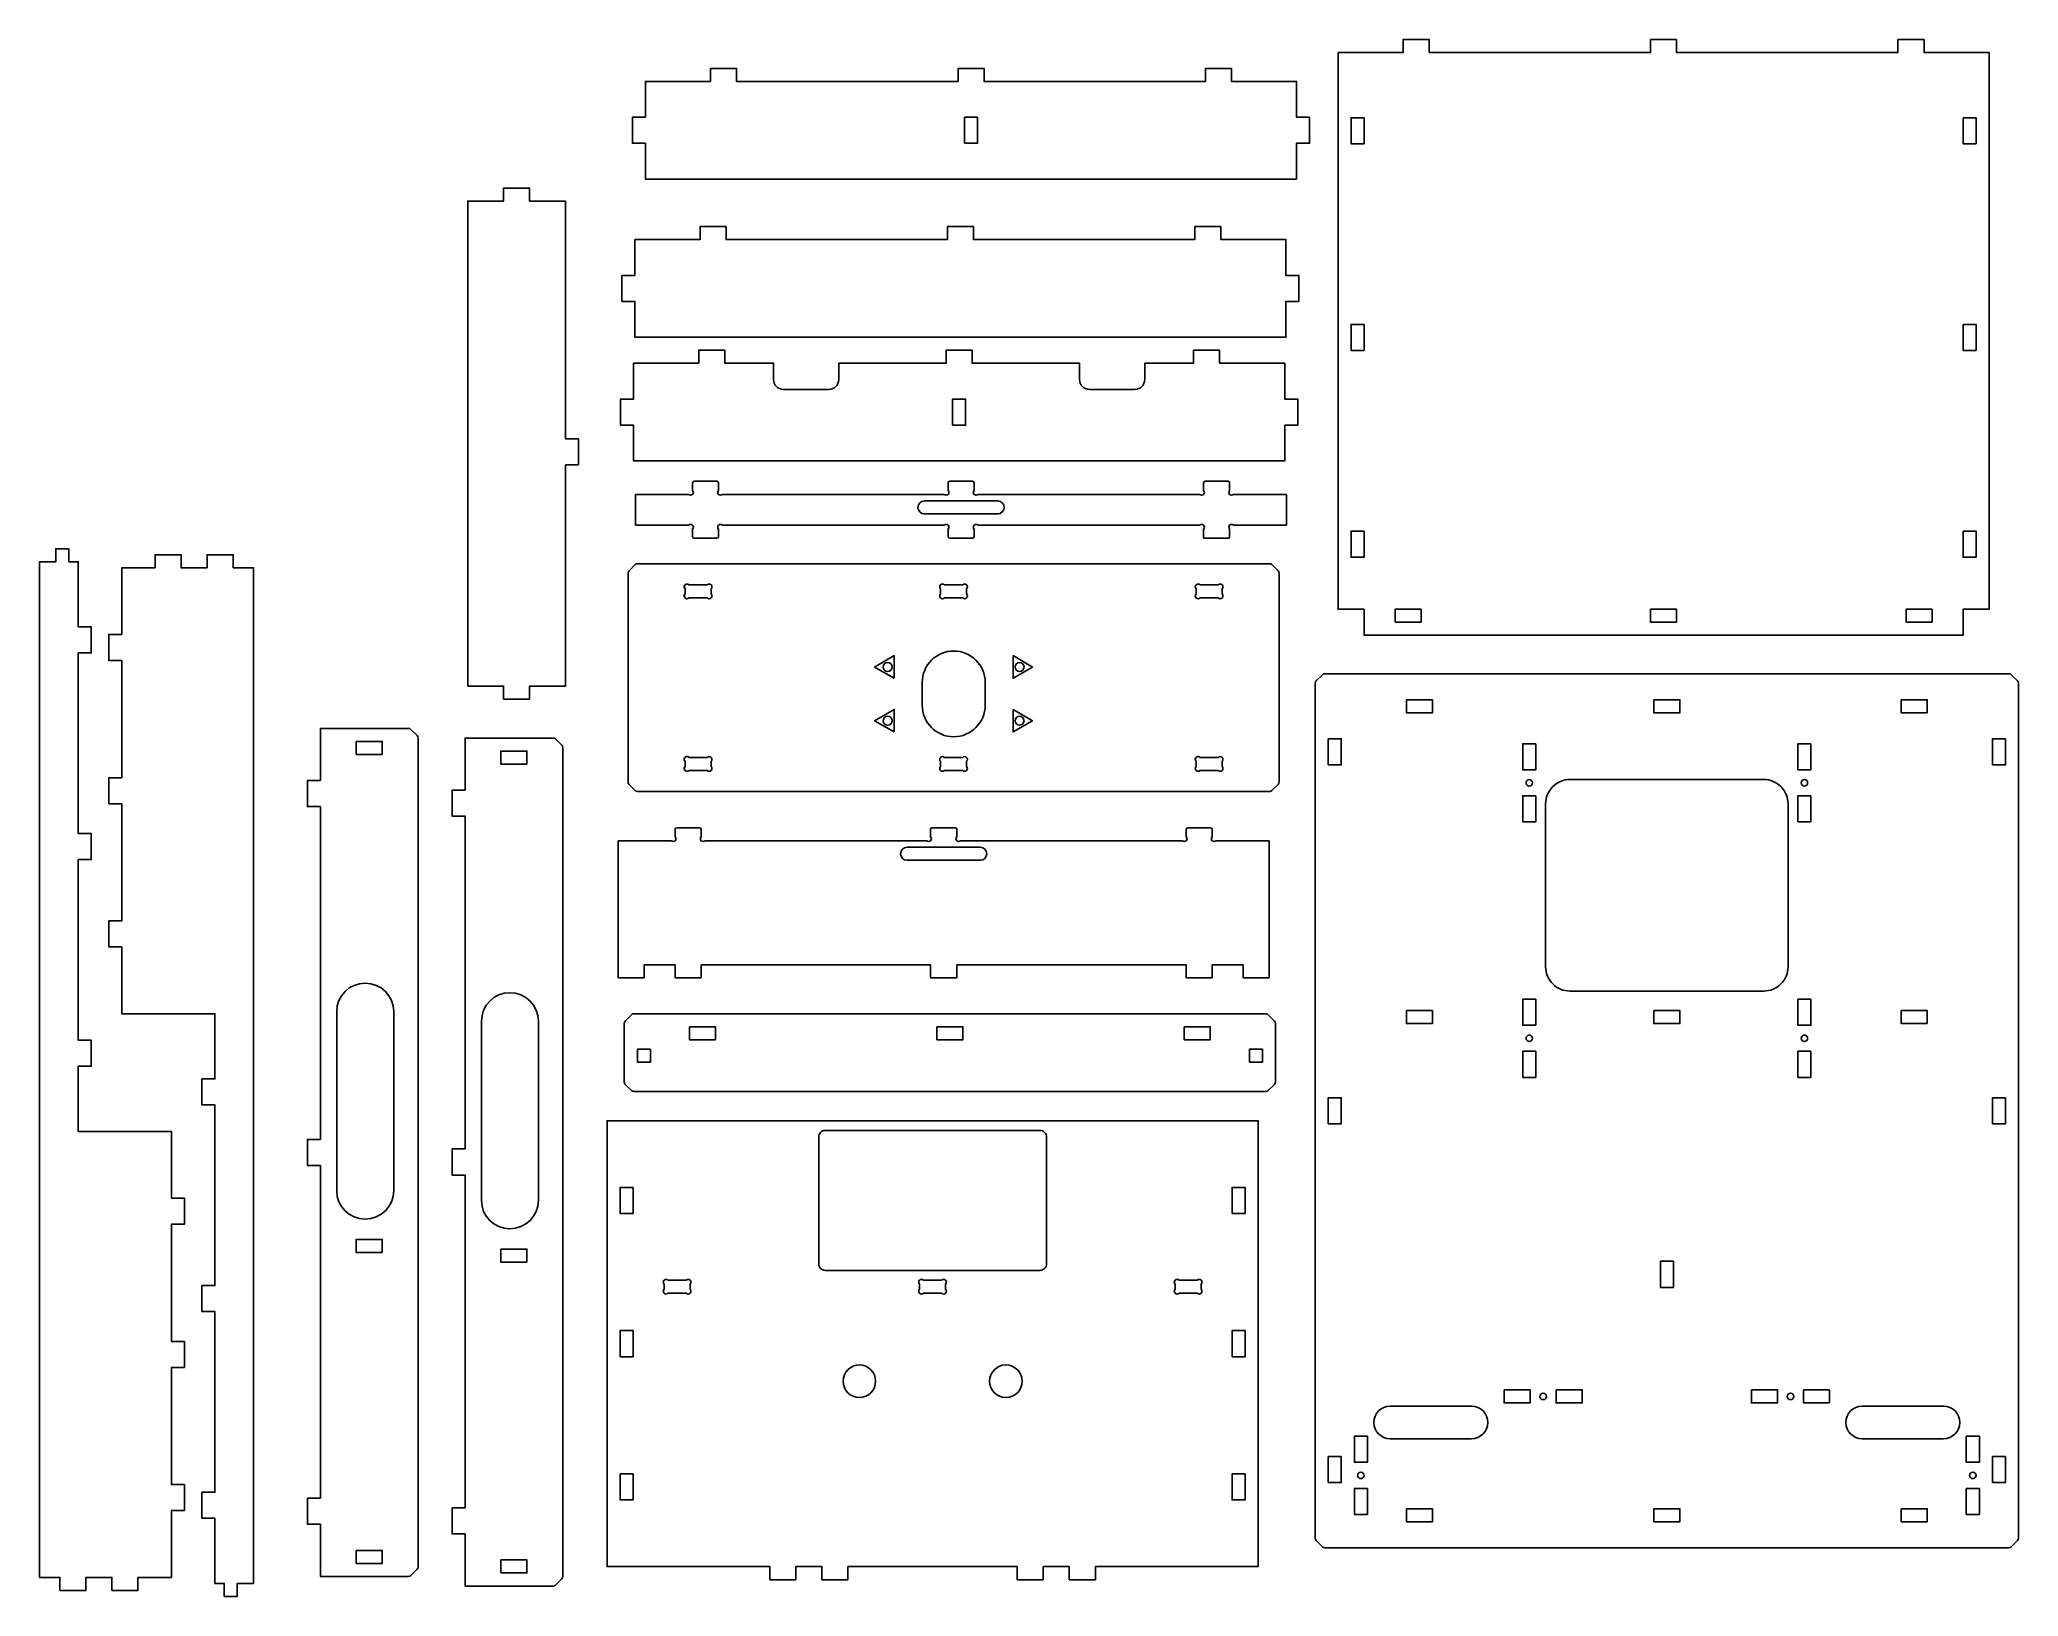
# Model space of a CAD drawing. Header units: millimetres. Extents: x -524 to 692, y -570 to 386.
import ezdxf

# ---------------------------------------------------------------- set-up
doc = ezdxf.new("R2010")
doc.units = ezdxf.units.MM
doc.layers.get('0').update_dxf_attribs({"linetype": 'CONTINUOUS'})

msp = doc.modelspace()

# ---------------------------------------------------------------- linework, layer by layer
for p, q in [((-122.7, 109.5), (-122.7, 114.1)), ((-121.7, 115.1), (-107.7, 115.1)), ((-106.7, 114.1), (-106.7, 109.5)), ((34.3, 109.5), (34.3, 114.1)), ((35.3, 115.1), (49.3, 115.1)), ((50.3, 109.5), (50.3, 114.1)), ((191.3, 114.1), (191.3, 109.5)), ((206.3, 115.1), (192.3, 115.1)), ((207.3, 109.5), (207.3, 114.1)), ((-157.7, 107.1), (-125.1, 107.1)), ((-157.7, 107.1), (-157.7, 88.1)), ((-104.3, 107.1), (31.9, 107.1)), ((188.9, 107.1), (52.7, 107.1)), ((242.3, 107.1), (209.7, 107.1)), ((242.3, 88.1), (242.3, 107.1)), ((-157.7, 88.1), (-125.1, 88.1)), ((-122.7, 85.7), (-122.7, 81.1)), ((-106.7, 81.1), (-106.7, 85.7)), ((-104.3, 88.1), (31.9, 88.1)), ((34.3, 85.7), (34.3, 81.1)), ((50.3, 85.7), (50.3, 81.1)), ((188.9, 88.1), (52.7, 88.1)), ((191.3, 80.1), (191.3, 85.7)), ((207.3, 85.7), (207.3, 80.1)), ((242.3, 88.1), (209.7, 88.1)), ((-121.7, 80.1), (-107.7, 80.1)), ((35.3, 80.1), (49.3, 80.1)), ((207.3, 80.1), (191.3, 80.1)), ((-127.3, 45.9), (-127.3, 49.1)), ((-124.9, 51.5), (-113.7, 51.5)), ((-111.3, 49.1), (-111.3, 45.9)), ((29.7, 45.9), (29.7, 49.1)), ((32.1, 51.5), (43.3, 51.5)), ((45.7, 49.1), (45.7, 45.9)), ((186.7, 49.1), (186.7, 45.9)), ((186.7, 45.9), (186.7, 49.1)), ((200.3, 51.5), (189.1, 51.5)), ((189.1, 51.5), (200.3, 51.5)), ((202.7, 45.9), (202.7, 49.1)), ((202.7, 49.1), (202.7, 45.9)), ((-113.7, 43.5), (-124.9, 43.5)), ((43.3, 43.5), (32.1, 43.5)), ((189.1, 43.5), (200.3, 43.5)), ((200.3, 43.5), (189.1, 43.5)), ((-127.3, -60.1), (-127.3, -56.9)), ((-124.9, -54.5), (-113.7, -54.5)), ((-111.3, -56.9), (-111.3, -60.1)), ((186.7, -56.9), (186.7, -60.1)), ((200.3, -54.5), (189.1, -54.5)), ((202.7, -60.1), (202.7, -56.9)), ((-113.7, -62.5), (-124.9, -62.5)), ((189.1, -62.5), (200.3, -62.5)), ((-168.4, -105.7), (-168.4, -189.9)), ((-135.8, -105.7), (-168.4, -105.7)), ((-133.4, -98.7), (-133.4, -103.3)), ((-132.4, -97.7), (-118.4, -97.7)), ((-117.4, -103.3), (-117.4, -98.7)), ((21.2, -105.7), (-115, -105.7)), ((23.6, -98.7), (23.6, -103.3)), ((38.6, -97.7), (24.6, -97.7)), ((39.6, -98.7), (39.6, -103.3)), ((42, -105.7), (178.2, -105.7)), ((180.6, -103.3), (180.6, -98.7)), ((195.6, -97.7), (181.6, -97.7)), ((196.6, -98.7), (196.6, -103.3)), ((199, -105.7), (231.6, -105.7)), ((231.6, -189.9), (231.6, -105.7)), ((-152.4, -181.9), (-152.4, -189.9)), ((-133.4, -181.9), (-152.4, -181.9)), ((-133.4, -189.9), (-133.4, -181.9)), ((-117.4, -181.9), (-117.4, -189.9)), ((23.6, -181.9), (-117.4, -181.9)), ((23.6, -189.9), (23.6, -181.9)), ((39.6, -181.9), (39.6, -189.9)), ((180.6, -181.9), (39.6, -181.9)), ((180.6, -189.9), (180.6, -181.9)), ((196.6, -181.9), (196.6, -189.9)), ((215.6, -181.9), (196.6, -181.9)), ((215.6, -189.9), (215.6, -181.9)), ((-152.4, -189.9), (-168.4, -189.9)), ((-117.4, -189.9), (-133.4, -189.9)), ((39.6, -189.9), (23.6, -189.9)), ((196.6, -189.9), (180.6, -189.9)), ((231.6, -189.9), (215.6, -189.9)), ((-126.6, -375.7), (-137.8, -375.7)), ((30.4, -375.7), (19.2, -375.7)), ((187.4, -375.7), (176.2, -375.7)), ((-140.2, -378.1), (-140.2, -381.3)), ((-137.8, -383.7), (-126.6, -383.7)), ((-124.2, -381.3), (-124.2, -378.1)), ((16.8, -378.1), (16.8, -381.3)), ((19.2, -383.7), (30.4, -383.7)), ((32.8, -381.3), (32.8, -378.1)), ((173.8, -378.1), (173.8, -381.3)), ((176.2, -383.7), (187.4, -383.7)), ((189.8, -381.3), (189.8, -378.1))]:
    msp.add_line(p, q)
for points in [[(289.9, 36.5), (273.9, 36.5), (273.9, 378.5), (313.9, 378.5), (313.9, 386.5), (329.9, 386.5), (329.9, 378.5), (465.9, 378.5), (465.9, 386.5), (481.9, 386.5), (481.9, 378.5), (617.9, 378.5), (617.9, 386.5), (633.9, 386.5), (633.9, 378.5), (673.9, 378.5), (673.9, 36.5), (657.9, 36.5), (657.9, 20.5), (289.9, 20.5)], [(248.4, 300.8), (-151.6, 300.8), (-151.6, 322.8), (-159.6, 322.8), (-159.6, 338.8), (-151.6, 338.8), (-151.6, 360.8), (-111.6, 360.8), (-111.6, 368.8), (-95.6, 368.8), (-95.6, 360.8), (40.4, 360.8), (40.4, 368.8), (56.4, 368.8), (56.4, 360.8), (192.4, 360.8), (192.4, 368.8), (208.4, 368.8), (208.4, 360.8), (248.4, 360.8), (248.4, 338.8), (256.4, 338.8), (256.4, 322.8), (248.4, 322.8)], [(44.4, 322.8), (44.4, 338.8), (52.4, 338.8), (52.4, 322.8)], [(289.9, 338.5), (289.9, 322.5), (281.9, 322.5), (281.9, 338.5)], [(657.9, 338.5), (665.9, 338.5), (665.9, 322.5), (657.9, 322.5)], [(-200.8, 125.3), (-192.8, 125.3), (-192.8, 141.3), (-200.8, 141.3), (-200.8, 287.3), (-222.8, 287.3), (-222.8, 295.3), (-238.8, 295.3), (-238.8, 287.3), (-260.8, 287.3), (-260.8, -10.7), (-238.8, -10.7), (-238.8, -18.7), (-222.8, -18.7), (-222.8, -10.7), (-200.8, -10.7)], [(-158.1, 263.6), (-118.1, 263.6), (-118.1, 271.6), (-102.1, 271.6), (-102.1, 263.6), (33.9, 263.6), (33.9, 271.6), (49.9, 271.6), (49.9, 263.6), (185.9, 263.6), (185.9, 271.6), (201.9, 271.6), (201.9, 263.6), (241.9, 263.6), (241.9, 241.6), (249.9, 241.6), (249.9, 225.6), (241.9, 225.6), (241.9, 203.6), (-158.1, 203.6), (-158.1, 225.6), (-166.1, 225.6), (-166.1, 241.6), (-158.1, 241.6)], [(289.9, 211.5), (289.9, 195.5), (281.9, 195.5), (281.9, 211.5)], [(657.9, 211.5), (665.9, 211.5), (665.9, 195.5), (657.9, 195.5)], [(37.1, 149.6), (37.1, 165.6), (45.1, 165.6), (45.1, 149.6)], [(-434.9, -325.3), (-442.9, -325.3), (-442.9, -284.3), (-500.1, -284.3), (-500.1, -244.3), (-492.1, -244.3), (-492.1, -228.3), (-500.1, -228.3), (-500.1, -117.3), (-492.1, -117.3), (-492.1, -101.3), (-500.1, -101.3), (-500.1, 9.7), (-492.1, 9.7), (-492.1, 25.7), (-500.1, 25.7), (-500.1, 65.7), (-505.9, 65.7), (-505.9, 73.7), (-513.9, 73.7), (-513.9, 65.7), (-523.9, 65.7), (-523.9, -558.3), (-511.4, -558.3), (-511.4, -566.3), (-495.4, -566.3), (-495.4, -558.3), (-479.4, -558.3), (-479.4, -566.3), (-463.4, -566.3), (-463.4, -558.3), (-442.9, -558.3), (-442.9, -517.3), (-434.9, -517.3), (-434.9, -501.3), (-442.9, -501.3), (-442.9, -429.3), (-434.9, -429.3), (-434.9, -413.3), (-442.9, -413.3), (-442.9, -341.3), (-434.9, -341.3)], [(289.9, 84.5), (289.9, 68.5), (281.9, 68.5), (281.9, 84.5)], [(657.9, 84.5), (665.9, 84.5), (665.9, 68.5), (657.9, 68.5)], [(-481.4, -171), (-473.4, -171), (-473.4, -212), (-416.1, -212), (-416.1, -252), (-424.1, -252), (-424.1, -268), (-416.1, -268), (-416.1, -379), (-424.1, -379), (-424.1, -395), (-416.1, -395), (-416.1, -506), (-424.1, -506), (-424.1, -522), (-416.1, -522), (-416.1, -562), (-410.4, -562), (-410.4, -570), (-402.4, -570), (-402.4, -562), (-392.4, -562), (-392.4, 62), (-404.9, 62), (-404.9, 70), (-420.9, 70), (-420.9, 62), (-436.9, 62), (-436.9, 70), (-452.9, 70), (-452.9, 62), (-473.4, 62), (-473.4, 21), (-481.4, 21), (-481.4, 5), (-473.4, 5), (-473.4, -67), (-481.4, -67), (-481.4, -83), (-473.4, -83), (-473.4, -155), (-481.4, -155)], [(308.9, 28.5), (308.9, 36.5), (324.9, 36.5), (324.9, 28.5)], [(465.9, 28.5), (465.9, 36.5), (481.9, 36.5), (481.9, 28.5)], [(622.9, 28.5), (622.9, 36.5), (638.9, 36.5), (638.9, 28.5)], [(1.2, -5.9), (1.2, 8), (-10.8, 1)], [(74.2, 8), (74.2, -5.9), (86.2, 1)], [(315.9, -19.1), (331.9, -19.1), (331.9, -27.1), (315.9, -27.1)], [(467.9, -19.1), (483.9, -19.1), (483.9, -27.1), (467.9, -27.1)], [(635.9, -27.1), (619.9, -27.1), (619.9, -19.1), (635.9, -19.1)], [(1.2, -38.9), (1.2, -25), (-10.8, -32)], [(74.2, -25), (74.2, -38.9), (86.2, -32)], [(-313.3, -52.7), (-329.3, -52.7), (-329.3, -44.7), (-313.3, -44.7)], [(267.9, -59.1), (267.9, -43.1), (275.9, -43.1), (275.9, -59.1)], [(395.4, -46.1), (395.4, -62.1), (387.4, -62.1), (387.4, -46.1)], [(564.4, -46.1), (564.4, -62.1), (556.4, -62.1), (556.4, -46.1)], [(675.9, -59.1), (675.9, -43.1), (683.9, -43.1), (683.9, -59.1)], [(-224.4, -58.6), (-240.4, -58.6), (-240.4, -50.6), (-224.4, -50.6)], [(395.4, -78.1), (395.4, -94.1), (387.4, -94.1), (387.4, -78.1)], [(564.4, -78.1), (564.4, -94.1), (556.4, -94.1), (556.4, -78.1)], [(395.4, -203.1), (395.4, -219.1), (387.4, -219.1), (387.4, -203.1)], [(564.4, -203.1), (564.4, -219.1), (556.4, -219.1), (556.4, -203.1)], [(315.9, -210.1), (331.9, -210.1), (331.9, -218.1), (315.9, -218.1)], [(467.9, -210.1), (483.9, -210.1), (483.9, -218.1), (467.9, -218.1)], [(635.9, -218.1), (619.9, -218.1), (619.9, -210.1), (635.9, -210.1)], [(-124.6, -220), (-108.6, -220), (-108.6, -228), (-124.6, -228)], [(27.4, -220), (43.4, -220), (43.4, -228), (27.4, -228)], [(179.4, -220), (195.4, -220), (195.4, -228), (179.4, -228)], [(-156.6, -241.8), (-156.6, -233.8), (-148.6, -233.8), (-148.6, -241.8)], [(219.4, -241.8), (219.4, -233.8), (227.4, -233.8), (227.4, -241.8)], [(395.4, -235.1), (395.4, -251.1), (387.4, -251.1), (387.4, -235.1)], [(564.4, -235.1), (564.4, -251.1), (556.4, -251.1), (556.4, -235.1)], [(267.9, -279.6), (267.9, -263.6), (275.9, -263.6), (275.9, -279.6)], [(675.9, -279.6), (675.9, -263.6), (683.9, -263.6), (683.9, -279.6)], [(76.8, -551.7), (76.8, -559.7), (92.8, -559.7), (92.8, -551.7), (108.8, -551.7), (108.8, -559.7), (124.8, -559.7), (124.8, -551.7), (224.8, -551.7), (224.8, -277.7), (-175.2, -277.7), (-175.2, -551.7), (-75.2, -551.7), (-75.2, -559.7), (-59.2, -559.7), (-59.2, -551.7), (-43.2, -551.7), (-43.2, -559.7), (-27.2, -559.7), (-27.2, -551.7)], [(-159.2, -318.7), (-167.2, -318.7), (-167.2, -334.7), (-159.2, -334.7)], [(208.8, -334.7), (216.8, -334.7), (216.8, -318.7), (208.8, -318.7)], [(-313.3, -358.7), (-329.3, -358.7), (-329.3, -350.7), (-313.3, -350.7)], [(-224.4, -364.6), (-240.4, -364.6), (-240.4, -356.6), (-224.4, -356.6)], [(479.9, -364.1), (479.9, -380.1), (471.9, -380.1), (471.9, -364.1)], [(-167.2, -406.7), (-159.2, -406.7), (-159.2, -422.7), (-167.2, -422.7)], [(208.8, -422.7), (208.8, -406.7), (216.8, -406.7), (216.8, -422.7)], [(375.9, -443.1), (391.9, -443.1), (391.9, -451.1), (375.9, -451.1)], [(407.9, -443.1), (423.9, -443.1), (423.9, -451.1), (407.9, -451.1)], [(527.9, -443.1), (543.9, -443.1), (543.9, -451.1), (527.9, -451.1)], [(575.9, -451.1), (559.9, -451.1), (559.9, -443.1), (575.9, -443.1)], [(291.9, -471.6), (291.9, -487.6), (283.9, -487.6), (283.9, -471.6)], [(667.9, -471.6), (667.9, -487.6), (659.9, -487.6), (659.9, -471.6)], [(267.9, -500.1), (267.9, -484.1), (275.9, -484.1), (275.9, -500.1)], [(675.9, -500.1), (675.9, -484.1), (683.9, -484.1), (683.9, -500.1)], [(-167.2, -494.7), (-159.2, -494.7), (-159.2, -510.7), (-167.2, -510.7)], [(216.8, -494.7), (216.8, -510.7), (208.8, -510.7), (208.8, -494.7)], [(291.9, -503.6), (291.9, -519.6), (283.9, -519.6), (283.9, -503.6)], [(659.9, -503.6), (667.9, -503.6), (667.9, -519.6), (659.9, -519.6)], [(315.9, -516.1), (331.9, -516.1), (331.9, -524.1), (315.9, -524.1)], [(467.9, -516.1), (483.9, -516.1), (483.9, -524.1), (467.9, -524.1)], [(619.9, -516.1), (635.9, -516.1), (635.9, -524.1), (619.9, -524.1)], [(-329.3, -549.7), (-329.3, -541.7), (-313.3, -541.7), (-313.3, -549.7)], [(-240.4, -555.6), (-240.4, -547.6), (-224.4, -547.6), (-224.4, -555.6)]]:
    msp.add_lwpolyline(points, close=True)
for points in [[(-32.9, 177.6, -0.414214), (-38.9, 171.6), (-66.9, 171.6, -0.414214), (-72.9, 177.6), (-72.9, 187.6), (-102.9, 187.6), (-102.9, 195.6), (-118.9, 195.6), (-118.9, 187.6), (-158.9, 187.6), (-158.9, 165.6), (-166.9, 165.6), (-166.9, 149.6), (-158.9, 149.6), (-158.9, 127.6), (241.1, 127.6), (241.1, 149.6), (249.1, 149.6), (249.1, 165.6), (241.1, 165.6), (241.1, 187.6), (201.1, 187.6), (201.1, 195.6), (185.1, 195.6), (185.1, 187.6), (155.1, 187.6), (155.1, 177.6, -0.414214), (149.1, 171.6), (121.1, 171.6, -0.414214), (115.1, 177.6), (115.1, 187.6), (49.1, 187.6), (49.1, 195.6), (33.1, 195.6), (33.1, 187.6), (-32.9, 187.6)], [(64.8, 103.1, -1), (64.8, 95.1), (19.8, 95.1, -1), (19.8, 103.1)], [(-162.3, 58.7, -0.198912), (-161.7, 60.1), (-157.9, 63.9, -0.198912), (-156.5, 64.5), (231.9, 64.5, -0.198912), (233.3, 63.9), (237.1, 60.1, -0.198912), (237.7, 58.7), (237.7, -69.6, -0.198912), (237.1, -71.1), (233.3, -74.9, -0.198912), (231.9, -75.5), (-156.5, -75.5, -0.198912), (-157.9, -74.9), (-161.7, -71.1, -0.198912), (-162.3, -69.6)], [(-162.3, 58.7, -0.198912), (-161.7, 60.1), (-157.9, 63.9, -0.198912), (-156.5, 64.5), (231.9, 64.5, -0.198912), (233.3, 63.9), (237.1, 60.1, -0.198912), (237.7, 58.7), (237.7, -69.6, -0.198912), (237.1, -71.1), (233.3, -74.9, -0.198912), (231.9, -75.5), (-156.5, -75.5, -0.198912), (-157.9, -74.9), (-161.7, -71.1, -0.198912), (-162.3, -69.6)], [(-113.7, 51.5, -1), (-111.3, 49.1), (-111.3, 45.9, -1), (-113.7, 43.5), (-124.9, 43.5, -1), (-127.3, 45.9), (-127.3, 49.1, -1), (-124.9, 51.5)], [(29.7, 49.1, -1), (32.1, 51.5), (43.3, 51.5, -1), (45.7, 49.1), (45.7, 45.9, -1), (43.3, 43.5), (32.1, 43.5, -1), (29.7, 45.9)], [(18.4, -22.5), (18.4, -8.5, -1), (57.1, -8.5), (57.1, -22.5, -1)], [(18.4, -8.5), (18.4, -22.5, 1), (57.1, -22.5), (57.1, -8.5, 1)], [(259.9, -8.9, -0.198912), (260.5, -7.5), (264.3, -3.7, -0.198912), (265.7, -3.1), (686.1, -3.1, -0.198912), (687.5, -3.7), (691.3, -7.5, -0.198912), (691.9, -8.9), (691.9, -534.2, -0.198912), (691.3, -535.7), (687.5, -539.5, -0.198912), (686.1, -540.1), (265.7, -540.1, -0.198912), (264.3, -539.5), (260.5, -535.7, -0.198912), (259.9, -534.2)], [(-351.3, -509.7), (-351.3, -305.2), (-359.3, -305.2), (-359.3, -289.2), (-351.3, -289.2), (-351.3, -84.7), (-359.3, -84.7), (-359.3, -68.7), (-351.3, -68.7), (-351.3, -36.7), (-297.2, -36.7, -0.198912), (-295.7, -37.3), (-291.9, -41.1, -0.198912), (-291.3, -42.5), (-291.3, -551.9, -0.198912), (-291.9, -553.3), (-295.7, -557.1, -0.198912), (-297.2, -557.7), (-351.3, -557.7), (-351.3, -525.7), (-359.3, -525.7), (-359.3, -509.7)], [(-262.4, -515.6), (-262.4, -311.1), (-270.4, -311.1), (-270.4, -295.1), (-262.4, -295.1), (-262.4, -90.6), (-270.4, -90.6), (-270.4, -74.6), (-262.4, -74.6), (-262.4, -42.6), (-208.2, -42.6, -0.198912), (-206.8, -43.2), (-203, -47, -0.198912), (-202.4, -48.4), (-202.4, -557.8, -0.198912), (-203, -559.2), (-206.8, -563, -0.198912), (-208.2, -563.6), (-262.4, -563.6), (-262.4, -531.6), (-270.4, -531.6), (-270.4, -515.6)], [(-113.7, -54.5, -1), (-111.3, -56.9), (-111.3, -60.1, -1), (-113.7, -62.5), (-124.9, -62.5, -1), (-127.3, -60.1), (-127.3, -56.9, -1), (-124.9, -54.5)], [(29.7, -56.9, -1), (32.1, -54.5), (43.3, -54.5, -1), (45.7, -56.9), (45.7, -60.1, -1), (43.3, -62.5), (32.1, -62.5, -1), (29.7, -60.1)], [(29.7, -56.9, -1), (32.1, -54.5), (43.3, -54.5, -1), (45.7, -56.9), (45.7, -60.1, -1), (43.3, -62.5), (32.1, -62.5, -1), (29.7, -60.1)], [(186.7, -56.9, -1), (189.1, -54.5), (200.3, -54.5, -1), (202.7, -56.9), (202.7, -60.1, -1), (200.3, -62.5), (189.1, -62.5, -1), (186.7, -60.1)], [(535.4, -68.1, -0.414214), (550.4, -83.1), (550.4, -183.1, -0.414214), (535.4, -198.1), (416.4, -198.1, -0.414214), (401.4, -183.1), (401.4, -83.1, -0.414214), (416.4, -68.1)], [(9.1, -117.7, -1), (9.1, -109.7), (54.1, -109.7, -1), (54.1, -117.7)], [(-306.3, -210.7), (-306.3, -320.7, -1), (-341.3, -320.7), (-341.3, -210.7, -1)], [(-217.4, -216.6), (-217.4, -326.6, -1), (-252.4, -326.6), (-252.4, -216.6, -1)], [(229.6, -212, -0.198912), (231, -212.6), (234.8, -216.5, -0.198912), (235.4, -217.9), (235.4, -254, -0.198912), (234.8, -255.4), (231, -259.2, -0.198912), (229.6, -259.8), (-158.7, -259.8, -0.198912), (-160.2, -259.2), (-164, -255.4, -0.198912), (-164.6, -254), (-164.6, -217.9, -0.198912), (-164, -216.5), (-160.2, -212.6, -0.198912), (-158.7, -212)], [(-45.2, -365.7), (-45.2, -287.7, -0.414214), (-41.2, -283.7), (90.8, -283.7, -0.414214), (94.8, -287.7), (94.8, -365.7, -0.414214), (90.8, -369.7), (-41.2, -369.7, -0.414214)], [(305.9, -453.1), (355.9, -453.1, -1), (355.9, -473.1), (305.9, -473.1, -1)], [(645.9, -473.1), (595.9, -473.1, -1), (595.9, -453.1), (645.9, -453.1, -1)]]:
    msp.add_lwpolyline(points, format="xyb", close=True)
for centre, radius in [((-2.8, 1), 2.75), ((78.2, 1), 2.75), ((-2.8, -32), 2.75), ((78.2, -32), 2.75), ((391.4, -70.1), 2), ((560.4, -70.1), 2), ((391.4, -227.1), 2), ((560.4, -227.1), 2), ((-20.2, -437.8), 10), ((69.8, -437.8), 10), ((399.9, -447.1), 2), ((551.9, -447.1), 2), ((287.9, -495.6), 2), ((663.9, -495.6), 2)]:
    msp.add_circle(centre, radius)
for centre, radius, start, end in [((-123.9, 108.3), 1.7, -135, 45), ((-121.7, 114.1), 1, 90, 180), ((-107.7, 114.1), 1, 0, 90), ((-105.5, 108.3), 1.7, 135, 315), ((33.1, 108.3), 1.7, -135, 45), ((35.3, 114.1), 1, 90, 180), ((49.3, 114.1), 1, 0, 90), ((51.5, 108.3), 1.7, 135, 315), ((190.1, 108.3), 1.7, -135, 45), ((192.3, 114.1), 1, 90, 180), ((206.3, 114.1), 1, 0, 90), ((208.5, 108.3), 1.7, 135, 315), ((-123.9, 86.9), 1.7, -45, 135), ((-105.5, 86.9), 1.7, 45, 225), ((33.1, 86.9), 1.7, -45, 135), ((51.5, 86.9), 1.7, 45, 225), ((190.1, 86.9), 1.7, -45, 135), ((208.5, 86.9), 1.7, 45, 225), ((-121.7, 81.1), 1, 180, 270), ((-107.7, 81.1), 1, -90, 0), ((35.3, 81.1), 1, 180, 270), ((49.3, 81.1), 1, -90, 0), ((-126.1, 50.3), 1.7, 45, 225), ((-112.5, 50.3), 1.7, -45, 135), ((30.9, 50.3), 1.7, 45, 225), ((44.5, 50.3), 1.7, -45, 135), ((187.9, 50.3), 1.7, 45, 225), ((187.9, 50.3), 1.7, 45, 225), ((201.5, 50.3), 1.7, -45, 135), ((201.5, 50.3), 1.7, -45, 135), ((-126.1, 44.7), 1.7, 135, 315), ((-112.5, 44.7), 1.7, -135, 45), ((30.9, 44.7), 1.7, 135, 315), ((44.5, 44.7), 1.7, -135, 45), ((187.9, 44.7), 1.7, 135, 315), ((187.9, 44.7), 1.7, 135, 315), ((201.5, 44.7), 1.7, -135, 45), ((201.5, 44.7), 1.7, -135, 45), ((-126.1, -55.7), 1.7, 45, 225), ((-126.1, -61.3), 1.7, 135, 315), ((-112.5, -55.7), 1.7, -45, 135), ((-112.5, -61.3), 1.7, -135, 45), ((187.9, -55.7), 1.7, 45, 225), ((187.9, -61.3), 1.7, 135, 315), ((201.5, -55.7), 1.7, -45, 135), ((201.5, -61.3), 1.7, -135, 45), ((-134.6, -104.5), 1.7, -135, 45), ((-132.4, -98.7), 1, 90, 180), ((-118.4, -98.7), 1, 0, 90), ((-116.2, -104.5), 1.7, 135, 315), ((22.4, -104.5), 1.7, -135, 45), ((24.6, -98.7), 1, 90, 180), ((38.6, -98.7), 1, 0, 90), ((40.8, -104.5), 1.7, 135, 315), ((179.4, -104.5), 1.7, -135, 45), ((181.6, -98.7), 1, 90, 180), ((195.6, -98.7), 1, 0, 90), ((197.8, -104.5), 1.7, 135, 315), ((-139, -376.9), 1.7, 45, 225), ((-125.4, -376.9), 1.7, -45, 135), ((18, -376.9), 1.7, 45, 225), ((31.6, -376.9), 1.7, -45, 135), ((175, -376.9), 1.7, 45, 225), ((188.6, -376.9), 1.7, -45, 135), ((-139, -382.5), 1.7, 135, 315), ((-125.4, -382.5), 1.7, -135, 45), ((18, -382.5), 1.7, 135, 315), ((31.6, -382.5), 1.7, -135, 45), ((175, -382.5), 1.7, 135, 315), ((188.6, -382.5), 1.7, -135, 45)]:
    msp.add_arc(centre, radius, start, end)

doc.saveas('drawing.dxf')
